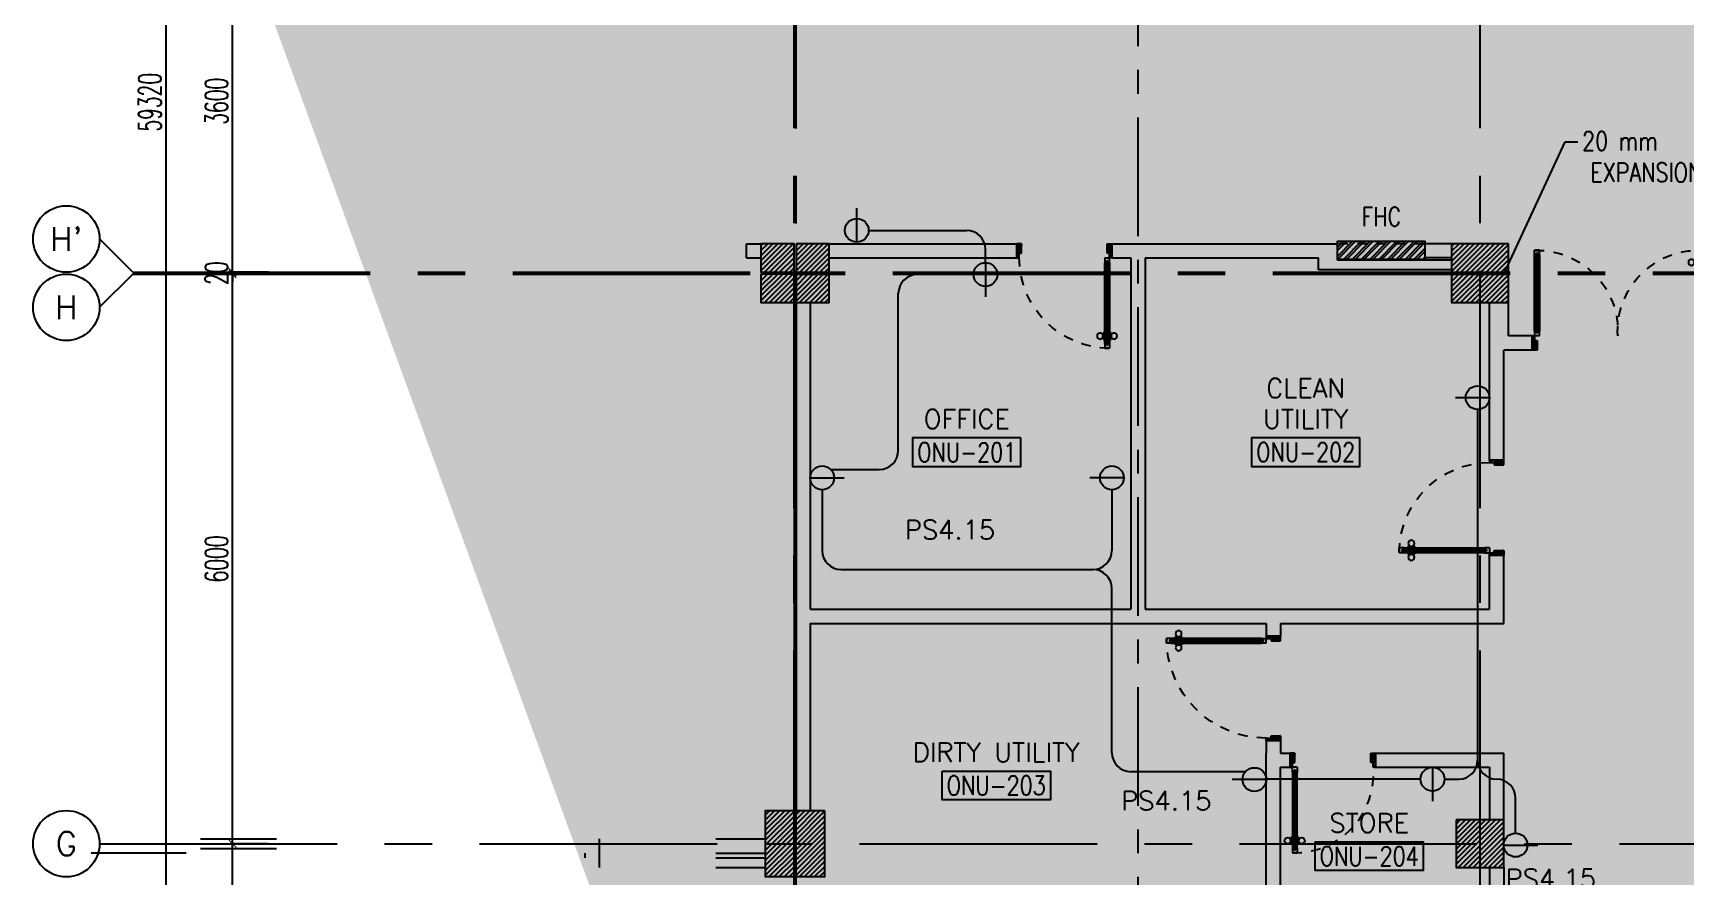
# Model space of a CAD drawing. Extents: x 0 to 93, y -1.5 to 78.
# Drawn here: x 0 to 17.4, y 26.65 to 35.54 of the extents above; entities that cross this region are included whole.
import ezdxf
from ezdxf.enums import TextEntityAlignment as Align

# ---------------------------------------------------------------- set-up
doc = ezdxf.new("R2010")
doc.units = 0
doc.header["$MEASUREMENT"] = 0
doc.header["$PDMODE"] = 34
for name, pattern in [('CENTER', [2, 1.25, -0.25, 0.25, -0.25]), ('CENTER2', [1.125, 0.75, -0.125, 0.125, -0.125]), ('CENTERX2', [4, 2.5, -0.5, 0.5, -0.5]), ('HIDDEN', [0.375, 0.25, -0.125])]:
    doc.linetypes.add(name, pattern=pattern)
doc.layers.get('0').update_dxf_attribs({"color": 11, "linetype": 'CONTINUOUS'})
doc.layers.get('DEFPOINTS').update_dxf_attribs({"color": 11, "linetype": 'CONTINUOUS'})
for name, color, linetype in [('AX', 11, 'CONTINUOUS'), ('AX-CR', 11, 'CONTINUOUS'), ('AX-DIM', 11, 'CONTINUOUS'), ('AX-TXT', 11, 'CONTINUOUS'), ('AXES', 11, 'CENTERX2'), ('AXES1', 11, 'CENTER'), ('COL', 11, 'CONTINUOUS'), ('DOOR', 11, 'CONTINUOUS'), ('E-CLINE', 4, 'CONTINUOUS'), ('E-SOCKETS', 4, 'CONTINUOUS'), ('E-TEXT', 4, 'CONTINUOUS'), ('EJ', 11, 'CONTINUOUS'), ('ELEV', 11, 'CONTINUOUS'), ('FHC', 11, 'CONTINUOUS'), ('HAT', 11, 'CONTINUOUS'), ('INSUL', 11, 'CONTINUOUS'), ('RM-BOX', 11, 'CONTINUOUS'), ('RM-NAME', 11, 'CONTINUOUS'), ('RM-NO', 11, 'CONTINUOUS'), ('WALL', 11, 'CONTINUOUS'), ('WIN', 11, 'CONTINUOUS')]:
    doc.layers.add(name, color=color, linetype=linetype)
doc.styles.add('ROMANS', font='ROMANS.shx', dxfattribs={"width": 0.6})
doc.dimstyles.new('DIM-OUT', dxfattribs={"dimscale": 0, "dimtxt": 0.24, "dimasz": 0.08, "dimexe": 0.02, "dimexo": 0.02, "dimgap": 0.05, "dimtad": 1, "dimdec": 0, "dimlfac": 1000, "dimzin": 0, "dimdsep": 46, "dimtxsty": 'ROMANS', "dimblk1": 'ARCHTICK', "dimblk2": 'ARCHTICK', "dimsah": 1, "dimcen": 0.01, "dimdle": 0.08, "dimclrd": 7, "dimclre": 7, "dimclrt": 2, "dimadec": 0, "dimazin": 0, "dimtp": 2, "dimtm": 2, "dimtfac": 0.114286, "dimtdec": 0, "dimtix": 1, "dimtmove": 2, "dimatfit": 3, "dimldrblk": 'ARCHTICK', "dimfxl": 0, "dimtolj": 1, "dimtzin": 0, "dimarcsym": 0})

# ---------------------------------------------------------------- blocks, each defined once
blk = doc.blocks.new('D1000')
at = {"layer": 'DOOR', "color": 7, "linetype": 'ByBlock'}
for p, q in [((0, 0), (-150, 0)), ((-150, 0), (-150, -25)), ((-150, 0), (0, 0)), ((0, -50), (-114, 0)), ((0, -50), (-40, 0)), ((0, -50), (0, 0)), ((-1050, -25), (-1100, -25)), ((-1100, -75), (-1100, -25)), ((-1100, -25), (-1100, -75)), ((-1050, -75), (-1100, -75)), ((-1050, -42), (-1070, -42)), ((-1070, -42), (-1070, -58)), ((-1050, -58), (-1070, -58)), ((-1050, -25), (-1050, -42)), ((-1050, -58), (-1050, -75)), ((-928, -18), (-1018, -18)), ((-1018, -25), (-1018, -18)), ((-1018, -75), (-1018, -82)), ((-928, -82), (-1018, -82)), ((-1005, -9), (-940, -9)), ((-1005, -18), (-1005, -9)), ((-1005, -18), (-940, -18)), ((-1005, -82), (-940, -82)), ((-1005, -82), (-1005, -91)), ((-1005, -91), (-940, -91)), ((-940, -18), (-940, -9)), ((-940, -82), (-940, -91)), ((-928, -25), (-928, -18)), ((-928, -75), (-928, -82)), ((-200, -42), (-200, -25)), ((-200, -25), (-150, -25)), ((-180, -42), (-200, -42)), ((-200, -75), (-200, -58)), ((-200, -58), (-180, -58)), ((-150, -75), (-200, -75)), ((-180, -58), (-180, -42)), ((-150, -75), (-150, -25)), ((-150, -25), (-100, -25)), ((-100, -25), (-100, -50)), ((0, -50), (-100, -37)), ((-100, -50), (0, -50)), ((-150, -975), (-100, -975)), ((-150, -1000), (-150, -975)), ((-150, -1000), (0, -1000)), ((0, -1000), (-150, -1000)), ((0, -950), (-114, -1000)), ((-100, -975), (-100, -950)), ((0, -950), (-100, -963)), ((-100, -950), (0, -950)), ((0, -950), (-40, -1000)), ((0, -950), (0, -1000))]:
    blk.add_line(p, q, dxfattribs=at)
at = {"layer": 'DOOR', "linetype": 'ByBlock'}
for p, q in [((-200, -25), (-1050, -25)), ((-200, -42), (-1050, -42)), ((-200, -58), (-1050, -58)), ((-1050, -75), (-200, -75))]:
    blk.add_line(p, q, dxfattribs=at)
at = {"layer": 'DOOR', "color": 7, "linetype": 'ByBlock'}
for centre in [(-973, 23), (-973, -124)]:
    blk.add_circle(centre, 32.4, dxfattribs=at)
for centre, radius, start, end in [((0, -50), 134, 158.1598, 169.28), ((0, -50), 74.4, 137.7764, 180), ((0, -50), 54.4, 113.2074, 180), ((0, -50), 154, 161.1053, 166.2858), ((0, -50), 114, 154.0838, 167.3774), ((0, -50), 94.4, 148.0182, 180), ((0, -50), 34.4, 90, 180), ((0, -50), 14.4, 90, 180), ((0, -950), 154, 193.7142, 198.8947), ((0, -950), 134, 190.72, 201.8402), ((0, -950), 94.4, 180, 211.9818), ((0, -950), 74.4, 180, 222.2236), ((0, -950), 54.4, 180, 246.7926), ((0, -950), 34.4, 180, 270), ((0, -950), 14.4, 180, 270)]:
    blk.add_arc(centre, radius, start, end, dxfattribs=at)
at = {"layer": 'DOOR', "linetype": 'HIDDEN', "ltscale": 0.5}
blk.add_arc((-149, -24), 951, 180.0434, 269.9667, dxfattribs=at)
blk = doc.blocks.new('A$C272A55A0')
at = {"layer": 'DOOR', "color": 0, "linetype": 'ByBlock'}
for p, q in [((0, 900), (0, 1050)), ((50, 1050), (0, 1050)), ((50, 950), (50, 1050)), ((1750, 950), (1750, 1050)), ((1750, 1050), (1800, 1050)), ((1800, 1050), (1800, 900)), ((0, 900), (25, 900)), ((25, 950), (50, 950)), ((25, 900), (25, 950)), ((75, 900), (25, 900)), ((25, 850), (25, 900)), ((58, 870), (42, 870)), ((42, 870), (42, 850)), ((58, 850), (58, 870)), ((75, 900), (75, 850)), ((1725, 900), (1775, 900)), ((1725, 900), (1725, 850)), ((1742, 870), (1758, 870)), ((1742, 850), (1742, 870)), ((1775, 950), (1750, 950)), ((1758, 870), (1758, 850)), ((1775, 900), (1775, 950)), ((1800, 900), (1775, 900)), ((1775, 850), (1775, 900)), ((42, 850), (25, 850)), ((75, 850), (58, 850)), ((1725, 850), (1742, 850)), ((1758, 850), (1775, 850)), ((25, 50), (42, 50)), ((25, 50), (25, 0)), ((25, 0), (75, 0)), ((75, 0), (25, 0)), ((42, 50), (42, 30)), ((42, 30), (58, 30)), ((58, 50), (75, 50)), ((58, 50), (58, 30)), ((75, 50), (75, 0)), ((1718, 160), (1709, 160)), ((1709, 95), (1709, 160)), ((1718, 95), (1709, 95)), ((1725, 173), (1718, 173)), ((1718, 173), (1718, 83)), ((1718, 95), (1718, 160)), ((1725, 83), (1718, 83)), ((1742, 50), (1725, 50)), ((1725, 50), (1725, 0)), ((1775, 0), (1725, 0)), ((1725, 0), (1775, 0)), ((1742, 50), (1742, 30)), ((1758, 30), (1742, 30)), ((1775, 50), (1758, 50)), ((1758, 50), (1758, 30)), ((1775, 173), (1782, 173)), ((1775, 83), (1782, 83)), ((1775, 50), (1775, 0)), ((1782, 173), (1782, 83)), ((1782, 160), (1791, 160)), ((1782, 95), (1782, 160)), ((1782, 95), (1791, 95)), ((1791, 95), (1791, 160))]:
    blk.add_line(p, q, dxfattribs=at)
at = {"layer": 'DOOR', "color": 9, "linetype": 'ByBlock'}
for p, q in [((50, 1050), (0, 1010)), ((50, 1050), (0, 937)), ((50, 1050), (37, 950)), ((1750, 1050), (1800, 1010)), ((1750, 1050), (1800, 937)), ((1750, 1050), (1763, 950))]:
    blk.add_line(p, q, dxfattribs=at)
at = {"layer": 'DOOR', "linetype": 'ByBlock'}
for p, q in [((25, 850), (25, 50)), ((42, 850), (42, 50)), ((58, 850), (58, 50)), ((75, 50), (75, 850)), ((1725, 50), (1725, 850)), ((1742, 850), (1742, 50)), ((1758, 850), (1758, 50)), ((1775, 850), (1775, 50))]:
    blk.add_line(p, q, dxfattribs=at)
at = {"layer": 'DOOR', "color": 0, "linetype": 'ByBlock'}
for centre in [(1676, 128), (1824, 128)]:
    blk.add_circle(centre, 32.4, dxfattribs=at)
at = {"layer": 'DOOR', "color": 9, "linetype": 'ByBlock'}
for centre, radius, start, end in [((50, 1050), 34.4, 180, 270), ((50, 1050), 14.4, 180, 270), ((1750, 1050), 14.4, 270, 0), ((1750, 1050), 34.4, 270, 0), ((50, 1050), 54.4, 203.2074, 270), ((50, 1050), 74.4, 227.7764, 270), ((50, 1050), 94.4, 238.0182, 270), ((50, 1050), 114, 244.0838, 257.3774), ((50, 1050), 134, 248.1598, 259.28), ((50, 1050), 154, 251.1053, 256.2858), ((1750, 1050), 54.4, 270, 336.7926), ((1750, 1050), 74.4, 270, 312.2236), ((1750, 1050), 94.4, 270, 301.9818), ((1750, 1050), 114, 282.6226, 295.9162), ((1750, 1050), 134, 280.72, 291.8402), ((1750, 1050), 154, 283.7142, 288.8947)]:
    blk.add_arc(centre, radius, start, end, dxfattribs=at)
at = {"layer": 'DOOR', "linetype": 'HIDDEN', "ltscale": 0.5}
for centre, start, end in [((50, 851), 268.3174, 3.2965), ((1750, 851), 176.7035, 271.6826)]:
    blk.add_arc(centre, 851, start, end, dxfattribs=at)
at = {"layer": 'WALL', "linetype": 'ByBlock'}
blk.add_line((1800, 900), (1800, 1050), dxfattribs=at)
blk = doc.blocks.new('DOOR-110')
at = {"layer": 'DOOR', "color": 0, "linetype": 'ByBlock'}
for p, q in [((0, 1050), (0, 1100)), ((150, 1100), (0, 1100)), ((100, 1050), (0, 1050)), ((100, 1075), (100, 1050)), ((150, 1075), (100, 1075)), ((150, 1100), (150, 1075)), ((150, 1025), (150, 1075)), ((200, 1075), (150, 1075)), ((180, 1042), (180, 1058)), ((180, 1058), (200, 1058)), ((200, 1058), (200, 1075)), ((1028, 1075), (1028, 1082)), ((1028, 1082), (1118, 1082)), ((1040, 1082), (1040, 1091)), ((1105, 1091), (1040, 1091)), ((1105, 1082), (1040, 1082)), ((1105, 1082), (1105, 1091)), ((1118, 1075), (1118, 1082)), ((1150, 1075), (1150, 1058)), ((1150, 1075), (1200, 1075)), ((1150, 1058), (1170, 1058)), ((1170, 1058), (1170, 1042)), ((1200, 1075), (1200, 1025)), ((1200, 1025), (1200, 1075)), ((150, 1025), (200, 1025)), ((200, 1042), (180, 1042)), ((200, 1025), (200, 1042)), ((1028, 1025), (1028, 1018)), ((1028, 1018), (1118, 1018)), ((1040, 1018), (1040, 1009)), ((1105, 1018), (1040, 1018)), ((1105, 1009), (1040, 1009)), ((1105, 1018), (1105, 1009)), ((1118, 1025), (1118, 1018)), ((1150, 1042), (1150, 1025)), ((1150, 1042), (1170, 1042)), ((1150, 1025), (1200, 1025)), ((100, 50), (0, 50)), ((0, 50), (0, 0)), ((0, 0), (150, 0)), ((150, 0), (0, 0)), ((100, 25), (100, 50)), ((150, 25), (100, 25)), ((150, 0), (150, 25))]:
    blk.add_line(p, q, dxfattribs=at)
at = {"layer": 'DOOR', "linetype": 'ByBlock'}
for p, q in [((0, 1100), (150, 1100)), ((200, 1075), (1150, 1075)), ((200, 1058), (1150, 1058)), ((200, 1042), (1150, 1042)), ((1150, 1025), (200, 1025))]:
    blk.add_line(p, q, dxfattribs=at)
at = {"layer": 'DOOR', "color": 9, "linetype": 'ByBlock'}
for p, q in [((0, 1050), (40, 1100)), ((0, 1050), (114, 1100)), ((0, 1050), (100, 1063)), ((0, 50), (40, 0)), ((0, 50), (114, 0)), ((0, 50), (100, 37))]:
    blk.add_line(p, q, dxfattribs=at)
at = {"layer": 'DOOR', "color": 0, "linetype": 'ByBlock'}
for centre in [(1073, 1124), (1073, 976)]:
    blk.add_circle(centre, 32.4, dxfattribs=at)
at = {"layer": 'DOOR', "color": 9, "linetype": 'ByBlock'}
for centre, radius, start, end in [((0, 1050), 34.4, 0, 90), ((0, 1050), 14.4, 0, 90), ((0, 1050), 54.4, 0, 66.7926), ((0, 1050), 74.4, 0, 42.2236), ((0, 1050), 94.4, 0, 31.9818), ((0, 1050), 114, 12.6226, 25.9162), ((0, 1050), 134, 10.72, 21.8402), ((0, 1050), 154, 13.7142, 18.8947), ((0, 50), 14.4, 270, 0), ((0, 50), 34.4, 270, 0), ((0, 50), 54.4, 293.2074, 0), ((0, 50), 74.4, 317.7764, 0), ((0, 50), 94.4, 328.0182, 0), ((0, 50), 134, 338.1598, 349.28), ((0, 50), 154, 341.1053, 346.2858)]:
    blk.add_arc(centre, radius, start, end, dxfattribs=at)
at = {"layer": 'DOOR', "linetype": 'HIDDEN', "ltscale": 0.5}
blk.add_arc((150, 1075), 1050, 270, 0, dxfattribs=at)
at = {"layer": 'WALL', "linetype": 'ByBlock'}
for p, q in [((0, 1100), (150, 1100)), ((0, 0), (150, 0))]:
    blk.add_line(p, q, dxfattribs=at)
blk = doc.blocks.new('C5')
at = {"layer": 'HAT', "linetype": 'ByBlock'}
h = blk.add_hatch(dxfattribs=at)
h.set_pattern_fill('ANSI31', color=256, scale=300, style=0)
h.set_pattern_definition([(45, (-223356.182, -51411.005), (-26.516504, 26.516504), [])])
h.paths.add_polyline_path([(300, 300), (0, 300), (0, 0), (300, 0)])
h.paths.add_polyline_path([(600, 300), (300, 300), (300, 0), (600, 0)])
at = {"layer": 'COL'}
blk.add_lwpolyline([(600, 300), (0, 300), (0, 0), (600, 0)], close=True, dxfattribs=at)
blk = doc.blocks.new('C11')
at = {"layer": 'HAT'}
h = blk.add_hatch(dxfattribs=at)
h.set_pattern_fill('ANSI31', color=256, scale=300, style=0)
h.set_pattern_definition([(45, (-248556.182, -75061.005), (-26.5165043, 26.5165043), [])])
h.paths.add_polyline_path([(300, 700), (0, 700), (0, 350), (300, 350)])
h.paths.add_polyline_path([(300, 350), (0, 350), (0, 0), (300, 0)])
at = {"layer": 'COL'}
blk.add_lwpolyline([(300, 700), (300, 0), (0, 0), (0, 700)], close=True, dxfattribs=at)
blk = doc.blocks.new('C11D')
at = {"layer": 'COL', "linetype": 'ByBlock'}
for p in [(-320, 0), (0, 0)]:
    blk.add_blockref('C11', p, dxfattribs=at)
blk = doc.blocks.new('C7')
at = {"layer": 'HAT'}
h = blk.add_hatch(dxfattribs=at)
h.set_pattern_fill('ANSI31', color=256, scale=300, style=0)
h.set_pattern_definition([(45, (-248876.182, -51411.005), (-26.5165043, 26.5165043), [])])
h.paths.add_polyline_path([(350, 300), (250, 300), (0, 300), (0, 0), (350, 0)])
at = {"layer": 'COL'}
blk.add_lwpolyline([(0, 300), (0, 0), (350, 0), (350, 300)], close=True, dxfattribs=at)
blk = doc.blocks.new('RM1')
at = {"layer": 'RM-BOX'}
blk.add_lwpolyline([(570, -200), (-570, -200), (-570, -500), (570, -500)], close=True, dxfattribs=at)
at = {"layer": 'RM-NAME', "style": 'ROMANS'}
for tag, p in [('ROOMNAME1', (0, 324)), ('ROOMNAME2', (0, 0))]:
    blk.add_attdef(tag, text='', height=200, dxfattribs=at).set_placement(p, align=Align.MIDDLE)
at = {"layer": 'RM-NO', "style": 'ROMANS', "width": 0.8}
blk.add_attdef('ROOMNO', text='', height=200, dxfattribs=at).set_placement((0, -350), align=Align.MIDDLE)
blk = doc.blocks.new('DOOR90')
at = {"layer": 'DOOR', "linetype": 'ByBlock'}
for p, q in [((0, 0), (-150, 0)), ((-200, -25), (-1000, -25)), ((-200, -42), (-1000, -42)), ((-200, -58), (-1000, -58)), ((-1000, -75), (-200, -75))]:
    blk.add_line(p, q, dxfattribs=at)
at = {"layer": 'DOOR', "color": 0, "linetype": 'ByBlock'}
for p, q in [((-150, 0), (-150, -25)), ((-150, 0), (0, 0)), ((0, -50), (0, 0)), ((-1050, -25), (-1050, -75)), ((-1050, -75), (-1050, -25)), ((-1000, -25), (-1050, -25)), ((-1000, -75), (-1050, -75)), ((-1020, -42), (-1020, -58)), ((-1000, -42), (-1020, -42)), ((-1000, -58), (-1020, -58)), ((-1000, -25), (-1000, -42)), ((-1000, -58), (-1000, -75)), ((-968, -25), (-968, -18)), ((-878, -18), (-968, -18)), ((-968, -75), (-968, -82)), ((-878, -82), (-968, -82)), ((-955, -18), (-955, -9)), ((-955, -9), (-890, -9)), ((-955, -18), (-890, -18)), ((-955, -82), (-955, -91)), ((-955, -82), (-890, -82)), ((-955, -91), (-890, -91)), ((-890, -18), (-890, -9)), ((-890, -82), (-890, -91)), ((-878, -25), (-878, -18)), ((-878, -75), (-878, -82)), ((-200, -42), (-200, -25)), ((-200, -25), (-150, -25)), ((-180, -42), (-200, -42)), ((-200, -75), (-200, -58)), ((-200, -58), (-180, -58)), ((-150, -75), (-200, -75)), ((-180, -58), (-180, -42)), ((-150, -75), (-150, -25)), ((-150, -25), (-100, -25)), ((-100, -25), (-100, -50)), ((-100, -50), (0, -50)), ((-100, -850), (0, -850)), ((-100, -875), (-100, -850)), ((0, -850), (0, -900)), ((-150, -900), (-150, -875)), ((-150, -875), (-100, -875)), ((0, -900), (-150, -900)), ((-150, -900), (0, -900))]:
    blk.add_line(p, q, dxfattribs=at)
at = {"layer": 'DOOR', "color": 9, "linetype": 'ByBlock'}
for p, q in [((0, -50), (-114, 0)), ((0, -50), (-40, 0)), ((0, -50), (-100, -37)), ((0, -850), (-114, -900)), ((0, -850), (-100, -863)), ((0, -850), (-40, -900))]:
    blk.add_line(p, q, dxfattribs=at)
at = {"layer": 'DOOR', "color": 0, "linetype": 'ByBlock'}
for centre in [(-923, 24), (-923, -124)]:
    blk.add_circle(centre, 32.4, dxfattribs=at)
at = {"layer": 'DOOR', "color": 9, "linetype": 'ByBlock'}
for centre, radius, start, end in [((0, -50), 74.4, 137.7764, 180), ((0, -50), 54.4, 113.2074, 180), ((0, -50), 154, 161.1053, 166.2858), ((0, -50), 134, 158.1598, 169.28), ((0, -50), 114, 154.0838, 167.3774), ((0, -50), 94.4, 148.0182, 180), ((0, -50), 34.4, 90, 180), ((0, -50), 14.4, 90, 180), ((0, -850), 94.4, 180, 211.9818), ((0, -850), 74.4, 180, 222.2236), ((0, -850), 54.4, 180, 246.7926), ((0, -850), 34.4, 180, 270), ((0, -850), 14.4, 180, 270), ((0, -850), 154, 193.7142, 198.8947), ((0, -850), 134, 190.72, 201.8402)]:
    blk.add_arc(centre, radius, start, end, dxfattribs=at)
at = {"layer": 'DOOR', "linetype": 'HIDDEN', "ltscale": 0.5}
blk.add_arc((-222, -50), 828, 178.2701, 275.003, dxfattribs=at)
blk = doc.blocks.new('COL50')
at = {"layer": 'COL'}
blk.add_lwpolyline([(-250, 250), (-250, -250), (250, -250), (250, 250)], close=True, dxfattribs=at)
blk = doc.blocks.new('*X49')
at = {"color": 0}
for p, q in [((73379, 139883), (73846, 140350)), ((73379, 139936), (73793, 140350)), ((73379, 139989), (73740, 140350)), ((73379, 140042), (73687, 140350)), ((73379, 140095), (73634, 140350)), ((73379, 140148), (73581, 140350)), ((73379, 140201), (73528, 140350)), ((73379, 140254), (73475, 140350)), ((73379, 140307), (73422, 140350)), ((73399, 139850), (73879, 140330)), ((73452, 139850), (73879, 140277)), ((73505, 139850), (73879, 140224)), ((73558, 139850), (73879, 140170)), ((73612, 139850), (73879, 140117)), ((73665, 139850), (73879, 140064)), ((73718, 139850), (73879, 140011)), ((73771, 139850), (73879, 139958)), ((73824, 139850), (73879, 139905)), ((73877, 139850), (73879, 139852))]:
    blk.add_line(p, q, dxfattribs=at)
blk = doc.blocks.new('_ARCHTICK')
at = {"color": 0, "linetype": 'ByBlock', "const_width": 0.15}
blk.add_lwpolyline([(-0.5, -0.5), (0.5, 0.5)], dxfattribs=at)
blk = doc.blocks.new('*D134')
at = {"layer": 'AX-DIM', "color": 7, "lineweight": -2}
for p, q in [((2.48, 36.62), (2.08, 36.62)), ((2.1, 32.94), (2.1, 36.7)), ((2.48, 33.02), (2.08, 33.02))]:
    blk.add_line(p, q, dxfattribs=at)
at = {"layer": 'DEFPOINTS', "color": 0}
for p in [(2.1, 36.62), (2.5, 36.62), (2.5, 33.02)]:
    blk.add_point(p, dxfattribs=at)
at = {"layer": 'AX-DIM', "color": 7, "lineweight": -2, "xscale": 0.08, "yscale": 0.08, "zscale": 0.08}
for p, rotation in [((2.1, 36.62), 90), ((2.1, 33.02), 270)]:
    blk.add_blockref('_ARCHTICK', p, dxfattribs=dict(at, rotation=rotation))
at = {"layer": 'AX-DIM', "color": 2, "insert": (1.93, 34.82), "char_height": 0.24, "attachment_point": 5, "rotation": 90, "style": 'ROMANS'}
blk.add_mtext('\\A1;3600', dxfattribs=at)
blk = doc.blocks.new('*D126')
at = {"layer": 'AX-DIM', "color": 7, "lineweight": -2}
for p, q in [((2.1, 33.02), (2.1, 33.1)), ((2.48, 33.02), (2.08, 33.02)), ((2.48, 33), (2.08, 33)), ((2.1, 33), (2.1, 33.02)), ((2.1, 33), (2.1, 32.92))]:
    blk.add_line(p, q, dxfattribs=at)
at = {"layer": 'DEFPOINTS', "color": 0}
for p in [(2.1, 33.02), (2.5, 33.02), (2.5, 33)]:
    blk.add_point(p, dxfattribs=at)
at = {"layer": 'AX-DIM', "color": 7, "lineweight": -2, "xscale": 0.08, "yscale": 0.08, "zscale": 0.08}
for p, rotation in [((2.1, 33.02), 270), ((2.1, 33), 90)]:
    blk.add_blockref('_ARCHTICK', p, dxfattribs=dict(at, rotation=rotation))
at = {"layer": 'AX-DIM', "color": 2, "insert": (1.93, 33.01), "char_height": 0.24, "attachment_point": 5, "rotation": 90, "style": 'ROMANS'}
blk.add_mtext('\\A1;20', dxfattribs=at)
blk = doc.blocks.new('*D125')
at = {"layer": 'AX-DIM', "color": 7, "lineweight": -2}
for p, q in [((2.1, 26.92), (2.1, 33.08)), ((2.48, 33), (2.08, 33)), ((2.48, 27), (2.08, 27))]:
    blk.add_line(p, q, dxfattribs=at)
at = {"layer": 'DEFPOINTS', "color": 0}
for p in [(2.1, 33), (2.5, 33), (2.5, 27)]:
    blk.add_point(p, dxfattribs=at)
at = {"layer": 'AX-DIM', "color": 7, "lineweight": -2, "xscale": 0.08, "yscale": 0.08, "zscale": 0.08}
for p, rotation in [((2.1, 33), 90), ((2.1, 27), 270)]:
    blk.add_blockref('_ARCHTICK', p, dxfattribs=dict(at, rotation=rotation))
at = {"layer": 'AX-DIM', "color": 2, "insert": (1.93, 30), "char_height": 0.24, "attachment_point": 5, "rotation": 90, "style": 'ROMANS'}
blk.add_mtext('\\A1;6000', dxfattribs=at)
blk = doc.blocks.new('*D122')
at = {"layer": 'AX-DIM', "color": 7, "lineweight": -2}
for p, q in [((2.48, 27), (2.08, 27)), ((2.1, 19.72), (2.1, 27.08)), ((2.48, 19.8), (2.08, 19.8))]:
    blk.add_line(p, q, dxfattribs=at)
at = {"layer": 'DEFPOINTS', "color": 0}
for p in [(2.1, 27), (2.5, 27), (2.5, 19.8)]:
    blk.add_point(p, dxfattribs=at)
at = {"layer": 'AX-DIM', "color": 7, "lineweight": -2, "xscale": 0.08, "yscale": 0.08, "zscale": 0.08}
for p, rotation in [((2.1, 27), 90), ((2.1, 19.8), 270)]:
    blk.add_blockref('_ARCHTICK', p, dxfattribs=dict(at, rotation=rotation))
at = {"layer": 'AX-DIM', "color": 2, "insert": (1.93, 23.4), "char_height": 0.24, "attachment_point": 5, "rotation": 90, "style": 'ROMANS'}
blk.add_mtext('\\A1;7200', dxfattribs=at)
blk = doc.blocks.new('AXL')
at = {"layer": 'AX-CR'}
blk.add_circle((-350, 0), 350, dxfattribs=at)
at = {"layer": 'AX-TXT', "style": 'ROMANS'}
blk.add_attdef('AX', text='', height=250, dxfattribs=at).set_placement((-350, 0), align=Align.MIDDLE)
blk = doc.blocks.new('*D117')
at = {"layer": 'AX-DIM', "color": 4, "lineweight": -2}
for p, q in [((7.362, 64.47), (1.38, 64.47)), ((8.262, 5.15), (1.38, 5.15))]:
    blk.add_line(p, q, dxfattribs=at)
at = {"layer": 'AX-DIM', "color": 7, "lineweight": -2}
blk.add_line((1.4, 5.07), (1.4, 64.55), dxfattribs=at)
at = {"layer": 'DEFPOINTS', "color": 0}
for p in [(1.4, 64.47), (7.382, 64.47), (8.282, 5.15)]:
    blk.add_point(p, dxfattribs=at)
at = {"layer": 'AX-DIM', "color": 7, "lineweight": -2, "xscale": 0.08, "yscale": 0.08, "zscale": 0.08}
for p, rotation in [((1.4, 64.47), 90), ((1.4, 5.15), 270)]:
    blk.add_blockref('_ARCHTICK', p, dxfattribs=dict(at, rotation=rotation))
at = {"layer": 'AX-DIM', "color": 2, "insert": (1.23, 34.81), "char_height": 0.24, "attachment_point": 5, "rotation": 90, "style": 'ROMANS'}
blk.add_mtext('\\A1;59320', dxfattribs=at)

msp = doc.modelspace()

# ---------------------------------------------------------------- hatches: boundary and pattern name
at = {"layer": 'FHC', "linetype": 'ByBlock', "ltscale": 0.3}
h = msp.add_hatch(dxfattribs=at)
h.set_pattern_fill('ANSI32', color=11, scale=0.175, style=0)
h.set_pattern_definition([(45, (-218.46453, 2.103995), (-0.046403883, 0.046403883), []), (45, (-218.433594, 2.103995), (-0.046403883, 0.046403883), [])])
h.paths.add_polyline_path([(14.6517, 33.155), (14.6517, 33.345), (13.7317, 33.345), (13.7317, 33.155)])
h.paths.add_polyline_path([(13.519, 32.7339), (13.519, 33.1547), (13.7815, 33.1547), (13.7815, 32.7339)], flags=9)

# ---------------------------------------------------------------- linework, layer by layer
at = {"layer": 'AXES'}
for p, q in [((15.2317, -1.4643), (15.2317, 77.3484)), ((8.0117, -1.4643), (8.0117, 76.9984)), ((8.0117, -1.4643), (8.0117, 76.9984)), ((8.0317, -1.4663), (8.0317, 76.9963)), ((1.05, 33.02), (0.7, 33.37)), ((1.05, 33), (0.7, 32.65)), ((1.05, 33.02), (24.2317, 33.02)), ((1.05, 33), (24.2317, 33)), ((0.7, 27), (24.2317, 27))]:
    msp.add_line(p, q, dxfattribs=at)
at = {"layer": 'AXES1'}
msp.add_line((11.6317, 5.4), (11.6317, 64.22), dxfattribs=at)
at = {"layer": 'E-CLINE', "color": 4}
for p, q in [((8.7961, 33.4607), (9.8259, 33.4607)), ((10.0259, 33.12), (10.0259, 33.2607)), ((10.0259, 33.12), (10.0259, 33.195)), ((9.1082, 31.1426), (9.1082, 32.795)), ((15.2067, 31.5733), (15.2067, 27.88)), ((8.3948, 30.9426), (8.9082, 30.9426)), ((8.5067, 29.8885), (11.1567, 29.8885)), ((12.763, 27.7588), (11.5567, 27.7588))]:
    msp.add_line(p, q, dxfattribs=at)
at = {"layer": 'E-CLINE', "color": 4, "linetype": 'ByBlock'}
for p, q in [((9.9009, 32.995), (9.3082, 32.995)), ((8.3067, 30.729), (8.3067, 30.0885)), ((11.3567, 30.729), (11.3567, 30.0885)), ((11.3567, 27.9588), (11.3567, 29.6885)), ((14.6067, 27.68), (12.9816, 27.68)), ((14.8567, 27.68), (15.0067, 27.68)), ((15.4067, 27.68), (15.4067, 27.68)), ((15.6067, 27.1111), (15.6067, 27.48))]:
    msp.add_line(p, q, dxfattribs=at)
at = {"layer": 'E-CLINE', "color": 4}
for centre, start, end in [((9.8259, 33.2607), 0, 90), ((9.3082, 32.795), 90, 180), ((8.9082, 31.1426), 270, 0), ((8.5067, 30.0885), 180, 270), ((11.1567, 30.0885), 270, 0), ((11.1567, 29.6885), 0, 90), ((11.5567, 27.9588), 180, 270), ((15.0067, 27.88), 270, 0), ((15.4067, 27.88), 180, 270)]:
    msp.add_arc(centre, 0.2, start, end, dxfattribs=at)
at = {"layer": 'E-CLINE', "color": 4, "linetype": 'ByBlock'}
msp.add_arc((15.4067, 27.48), 0.2, 0, 90, dxfattribs=at)
at = {"layer": 'E-SOCKETS'}
for p, q in [((8.6711, 33.3357), (8.6711, 33.694)), ((10.0259, 33.12), (10.0259, 32.7617)), ((15.3317, 31.6983), (14.9733, 31.6983)), ((8.1817, 30.854), (8.54, 30.854)), ((11.4817, 30.854), (11.1233, 30.854)), ((12.9817, 27.6761), (12.6233, 27.6761)), ((14.7317, 27.805), (14.7317, 27.4467)), ((15.4817, 26.9861), (15.84, 26.9861))]:
    msp.add_line(p, q, dxfattribs=at)
for centre in [(8.6711, 33.4607), (10.0259, 32.995), (15.2067, 31.6983), (8.3067, 30.854), (11.3567, 30.854), (12.8567, 27.6761), (14.7317, 27.68), (15.6067, 26.9861)]:
    msp.add_circle(centre, 0.125, dxfattribs=at)
at = {"layer": 'EJ'}
msp.add_line((8.0117, 32.75), (8.0117, 27.35), dxfattribs=at)
at = {"layer": 'ELEV', "linetype": 'CENTER2', "const_width": 0.12}
msp.add_lwpolyline([(7.1252, 3.0809), (7.1252, 66.62)], dxfattribs=at)
at = {"layer": 'FHC', "color": 250, "linetype": 'HIDDEN', "ltscale": 0.25}
msp.add_line((14.6419, 33.32), (13.7473, 33.32), dxfattribs=at)
at = {"layer": 'FHC', "linetype": 'ByBlock', "ltscale": 0.3}
msp.add_lwpolyline([(13.7317, 33.345), (14.6517, 33.345), (14.6517, 33.155), (13.7317, 33.155)], close=True, dxfattribs=at)
at = {"layer": 'INSUL'}
for p, q in [((1.6117, 26.9), (0.6117, 26.9)), ((5.8117, 26.85), (5.8117, 26.9)), ((7.1867, 26.9), (7.7117, 26.9)), ((7.1867, 26.85), (7.7117, 26.85))]:
    msp.add_line(p, q, dxfattribs=at)
at = {"layer": 'WALL'}
for p, q in [((7.5117, 33.17), (7.5117, 33.32)), ((7.5117, 33.32), (7.6617, 33.32)), ((8.3817, 33.32), (10.3567, 33.32)), ((10.3567, 33.32), (10.3567, 33.17)), ((11.3567, 33.32), (11.3567, 33.17)), ((11.3567, 33.32), (13.7317, 33.32)), ((7.5117, 33.17), (7.6617, 33.17)), ((8.3817, 33.17), (10.3567, 33.17)), ((11.3567, 33.17), (11.5567, 33.17)), ((11.5567, 33.17), (11.5567, 29.47)), ((11.7067, 33.17), (13.5317, 33.17)), ((11.7067, 33.17), (11.7067, 29.47)), ((8.0317, 32.7), (8.0317, 27.35)), ((8.1817, 32.7), (8.1817, 29.47)), ((15.3317, 31.04), (15.3317, 32.7)), ((15.5317, 32.35), (15.5317, 32.7)), ((15.4817, 31.04), (15.4817, 32.2)), ((15.7817, 32.2), (15.4817, 32.2)), ((15.7817, 32.35), (15.5317, 32.35)), ((15.7817, 32.2), (15.7817, 32.35)), ((15.3317, 31.04), (15.4817, 31.04)), ((15.3317, 29.47), (15.3317, 30.04)), ((15.3317, 30.04), (15.4817, 30.04)), ((15.4817, 29.32), (15.4817, 30.04)), ((8.1817, 29.47), (11.5567, 29.47)), ((11.7067, 29.47), (15.3317, 29.47)), ((8.1817, 29.32), (12.9817, 29.32)), ((8.1817, 29.32), (8.1817, 27.35)), ((13.1317, 29.32), (15.4817, 29.32)), ((12.9817, 29.1875), (13.1317, 29.1875)), ((12.9817, 28.0875), (13.1317, 28.0875)), ((13.1317, 27.955), (13.2317, 27.955)), ((13.2317, 27.805), (13.2317, 27.955)), ((14.1317, 27.805), (14.1317, 27.955)), ((14.1317, 27.955), (15.4817, 27.955)), ((15.4817, 27.25), (15.4817, 27.955)), ((13.1317, 27.805), (13.2317, 27.805)), ((14.1317, 27.805), (15.3317, 27.805)), ((15.3317, 27.805), (15.3317, 27.25)), ((5.9617, 26.75), (5.9617, 27.05)), ((7.1867, 27.05), (7.7117, 27.05)), ((7.1867, 26.75), (7.7117, 26.75)), ((15.3317, 26.75), (15.3317, 26.005)), ((15.4817, 26.75), (15.4817, 25.855))]:
    msp.add_line(p, q, dxfattribs=at)
at = {"layer": 'WALL', "linetype": 'ByBlock'}
for p, q in [((13.7317, 33.145), (13.7317, 33.32)), ((14.9317, 33.32), (14.6517, 33.32)), ((13.5317, 33.045), (13.5317, 33.17)), ((14.9317, 33.145), (13.7317, 33.145)), ((14.9317, 33.17), (14.6517, 33.17)), ((14.9317, 33.045), (13.5317, 33.045)), ((12.9817, 29.32), (12.9817, 29.1875)), ((13.1317, 29.32), (13.1317, 29.1875)), ((12.9817, 28.0875), (12.9817, 27.955)), ((13.1317, 28.0875), (13.1317, 27.955)), ((12.9817, 26.005), (12.9817, 27.955)), ((13.1317, 26.005), (13.1317, 27.805))]:
    msp.add_line(p, q, dxfattribs=at)
at = {"layer": 'WIN'}
for p, q in [((1.7617, 27.05), (2.5617, 27.05)), ((1.7617, 27), (2.5617, 27)), ((1.7617, 26.95), (2.5617, 26.95))]:
    msp.add_line(p, q, dxfattribs=at)

# ---------------------------------------------------------------- block references
at = {"layer": 'AX', "xscale": 0.001, "yscale": 0.001, "zscale": 0.001}
for p, values in [((0.7, 33.37), {'AX': "H'"}), ((0.7, 32.65), {'AX': 'H'}), ((0.7, 27), {'AX': 'G'})]:
    msp.add_blockref('AXL', p, dxfattribs=at).add_auto_attribs(values)
at = {"layer": 'COL', "xscale": 0.001, "yscale": 0.001, "zscale": 0.001}
for name, p in [('C7', (7.6617, 33.02)), ('C7', (8.0317, 33.02)), ('C5', (14.9317, 33.02)), ('C7', (7.6617, 32.7)), ('C7', (8.0317, 32.7)), ('C5', (14.9317, 32.7)), ('C11D', (8.0317, 26.65)), ('COL50', (15.2317, 27))]:
    msp.add_blockref(name, p, dxfattribs=at)
at = {"layer": 'DOOR', "color": 0, "linetype": 'Continuous', "xscale": -0.001, "yscale": 0.001, "zscale": 0.001}
for p, rotation in [((11.3567, 33.32), 270), ((15.4817, 30.04), 180)]:
    msp.add_blockref('D1000', p, dxfattribs=dict(at, rotation=rotation))
at = {"layer": 'DOOR', "color": 0, "linetype": 'ByBlock', "yscale": 0.001, "zscale": 0.001}
for name, p, xscale, rotation in [('A$C272A55A0', (15.7817, 33.2504), -0.001, 180), ('DOOR90', (13.2317, 27.955), 0.001, 90)]:
    msp.add_blockref(name, p, dxfattribs=dict(at, xscale=xscale, rotation=rotation))
at = {"layer": 'DOOR', "color": 0, "linetype": 'Continuous', "xscale": -0.001, "yscale": 0.001, "zscale": 0.001}
msp.add_blockref('DOOR-110', (13.1317, 28.0875), dxfattribs=at)
at = {"layer": 'HAT', "xscale": 0.001, "yscale": 0.001, "zscale": 0.001}
msp.add_blockref('*X49', (-58.3976, -113.0997), dxfattribs=at)
at = {"layer": 'RM-NO', "xscale": 0.001, "yscale": 0.001, "zscale": 0.001}
for p, values in [((13.3971, 31.4745), {'ROOMNO': 'ONU-202', 'ROOMNAME2': 'UTILITY', 'ROOMNAME1': 'CLEAN'}), ((9.829, 31.4737), {'ROOMNO': 'ONU-201', 'ROOMNAME2': 'OFFICE'})]:
    msp.add_blockref('RM1', p, dxfattribs=at).add_auto_attribs(values)
at = {"layer": 'RM-NO'}
ref = msp.add_blockref('RM1', (10.1388, 27.9639), dxfattribs=dict(at, xscale=-0.001, yscale=0.001, zscale=0.001))
ref.add_attrib('ROOMNO', 'ONU-203', dxfattribs={"height": 0.2, "style": 'ROMANS', "width": 0.8}).set_placement((10.1388, 27.6139), align=Align.MIDDLE)
ref.add_attrib('ROOMNAME2', 'DIRTY UTILITY', dxfattribs={"layer": 'RM-NAME', "height": 0.2, "style": 'ROMANS'}).set_placement((10.1388, 27.9639), align=Align.MIDDLE)
ref = msp.add_blockref('RM1', (14.0649, 27.2188), dxfattribs=dict(at, xscale=-0.001, yscale=0.001, zscale=0.001))
ref.add_attrib('ROOMNO', 'ONU-204', dxfattribs={"height": 0.2, "style": 'ROMANS', "width": 0.8}).set_placement((14.0649, 26.8688), align=Align.MIDDLE)
ref.add_attrib('ROOMNAME2', 'STORE', dxfattribs={"layer": 'RM-NAME', "height": 0.2, "style": 'ROMANS'}).set_placement((14.0649, 27.2188), align=Align.MIDDLE)

# ---------------------------------------------------------------- texts
at = {"layer": 'E-TEXT', "color": 4, "style": 'ROMANS'}
for p in [(9.0396, 30.2065), (11.3166, 27.3529), (15.3641, 26.5329)]:
    msp.add_text(' PS4.15', height=0.2, dxfattribs=at).set_placement(p)
at = {"layer": 'EJ', "color": 4, "style": 'ROMANS', "width": 0.8}
for s, p in [('20 mm', (16.704, 34.4015)), ('EXPANSION JOINT', (17.3252, 34.0704))]:
    msp.add_text(s, height=0.2, dxfattribs=at).set_placement(p, align=Align.MIDDLE)
at = {"layer": 'FHC', "style": 'ROMANS', "width": 0.8}
msp.add_text('FHC', height=0.2, dxfattribs=at).set_placement((13.9838, 33.505))

# ---------------------------------------------------------------- dimensions: what is measured, and where the dimension line sits
at = {"layer": 'AX-DIM', "color": 4}
dim = msp.add_linear_dim(base=(1.4, 64.47), p1=(8.2824, 5.15), p2=(7.382, 64.47), angle=90, dimstyle='DIM-OUT', override={"dimscale": 1, "dimclre": 4}, dxfattribs=at)
dim.commit()
dim.dimension.update_dxf_attribs({"geometry": '*D117', "text_midpoint": (1.23, 34.81)})
at = {"layer": 'AX-DIM'}
for base, p1, p2, picture, middle in [((2.1, 36.62), (2.5, 33.02), (2.5, 36.62), '*D134', (1.93, 34.82)), ((2.1, 33.02), (2.5, 33), (2.5, 33.02), '*D126', (1.93, 33.01)), ((2.1, 33), (2.5, 27), (2.5, 33), '*D125', (1.93, 30)), ((2.1, 27), (2.5, 19.8), (2.5, 27), '*D122', (1.93, 23.4))]:
    dim = msp.add_linear_dim(base=base, p1=p1, p2=p2, angle=90, dimstyle='DIM-OUT', override={"dimscale": 1}, dxfattribs=at)
    dim.commit()
    dim.dimension.update_dxf_attribs({"geometry": picture, "text_midpoint": middle})

# ---------------------------------------------------------------- leaders
at = {"layer": 'EJ'}
msp.add_leader([(15.4817, 33), (16.1292, 34.3931), (16.2624, 34.3931)], dimstyle='DIM-OUT', override={"dimscale": 1, "dimasz": 150, "dimgap": 77}, dxfattribs=at)

doc.saveas('drawing.dxf')
